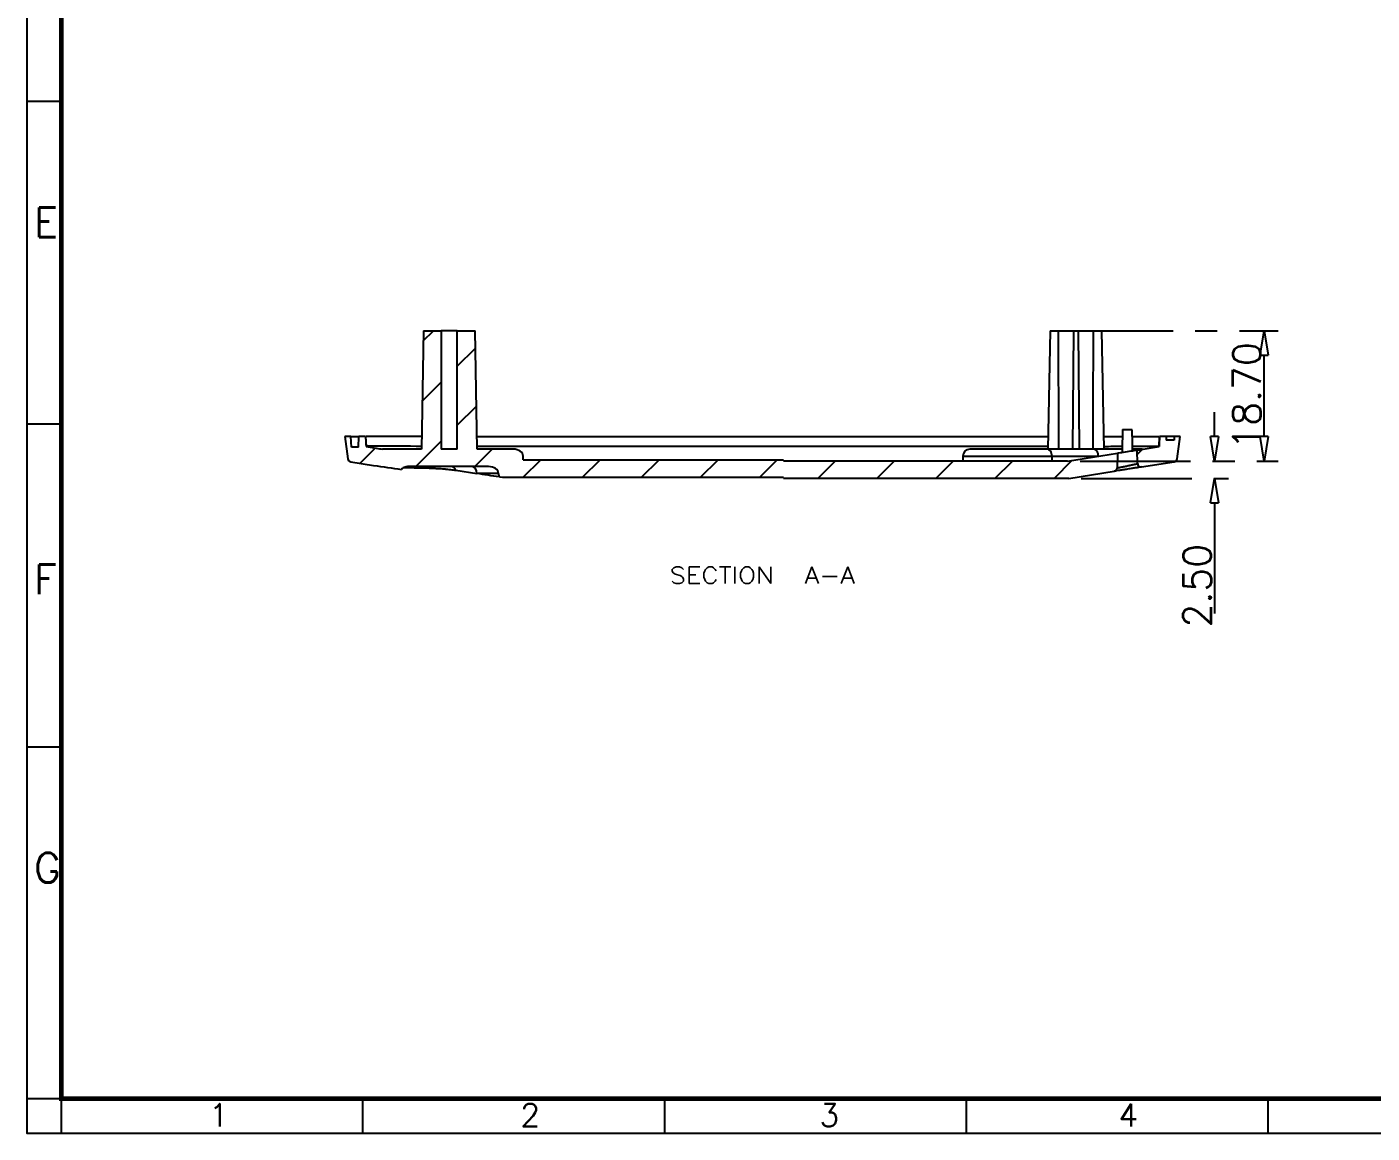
# Model space of a CAD drawing. Header units: millimetres. Extents: x 5301 to 5745, y 376 to 714.
# Drawn here: x 5301.2 to 5494.4, y 375.7 to 534.6 of the extents above; entities that cross this region are included whole.
import ezdxf

# ---------------------------------------------------------------- set-up
doc = ezdxf.new("R2010")
doc.units = ezdxf.units.MM
doc.header["$LTSCALE"] = 0.5
doc.linetypes.add('CENTER', pattern=[50.8, 31.75, -6.35, 6.35, -6.35])
doc.layers.add('112', color=7, linetype='Continuous', true_color=0xffffff)
doc.layers.add('30', color=7, linetype='Continuous', true_color=0xffffff)
doc.layers.add('A1_KUANG', color=7, linetype='Continuous')
doc.layers.add('A4_KUANG', color=7, linetype='Continuous')
doc.layers.add('core', color=7, linetype='Continuous', lineweight=20)
doc.styles.add('blockfont', font='simplex.shx', dxfattribs={"bigfont": 'bigfont'})
doc.styles.get("Standard").update_dxf_attribs({"font": 'txt', "bigfont": 'gbcbig.shx'})
doc.dimstyles.new('VT-4.00', dxfattribs={"dimtxt": 4, "dimasz": 3.5, "dimexe": 2, "dimexo": 1.8, "dimgap": 0.5, "dimtad": 1, "dimzin": 0, "dimdsep": 46, "dimtxsty": 'Standard', "dimblk": 'CLOSEDBLANK', "dimcen": 0.3, "dimclrd": 1, "dimclre": 1, "dimclrt": 7, "dimadec": 1, "dimazin": 0, "dimtfac": 1, "dimtofl": 0, "dimtmove": 0, "dimatfit": 3, "dimldrblk": 'CLOSEDBLANK', "dimfxl": 0, "dimtolj": 1, "dimtzin": 0, "dimarcsym": 0})

# ---------------------------------------------------------------- blocks, each defined once
blk = doc.blocks.new('A$C3291225B')
at = {"layer": 'A4_KUANG'}
for p, q in [((2.87, 194.15), (2.87, 0)), ((2.87, 86.22), (0, 86.22)), ((2.87, 59.24), (0, 59.24)), ((2.87, 32.25), (0, 32.25)), ((2.87, 2.87), (0, 2.87)), ((2.87, 2.87), (258, 2.87)), ((28.09, 0), (28.09, 2.87)), ((53.32, 0), (53.32, 2.87)), ((78.54, 0), (78.54, 2.87)), ((103.77, 0), (103.77, 2.87))]:
    blk.add_line(p, q, dxfattribs=at)
at = {"layer": 'A4_KUANG', "color": 8}
blk.add_lwpolyline([(258, 0), (258, 197.01), (0, 197.01), (0, 0)], close=True, dxfattribs=at)
at = {"layer": 'A4_KUANG', "const_width": 0.4}
blk.add_lwpolyline([(2.87, 2.87), (2.87, 194.15), (255.13, 194.15), (255.14, 2.87), (2.87, 2.87)], dxfattribs=at)
at = {"layer": 'A4_KUANG'}
for s, height, p in [('E', 2.48, (0.59, 74.89)), ('F', 2.48, (0.59, 45.04)), ('G', 2.48, (0.59, 20.93)), ('1', 1.91, (15.22, 0.54)), ('2', 1.91, (41.25, 0.54)), ('3', 1.91, (66.25, 0.54)), ('4', 1.91, (91.25, 0.54))]:
    blk.add_text(s, height=height, dxfattribs=at).set_placement(p)
blk = doc.blocks.new('_ClosedBlank')
at = {"color": 0, "linetype": 'ByBlock', "lineweight": -2}
for p, q in [((-1, 0.167), (0, 0)), ((-1, 0.167), (-1, -0.167)), ((0, 0), (-1, -0.167))]:
    blk.add_line(p, q, dxfattribs=at)
blk = doc.blocks.new('*D12')
at = {"layer": 'core', "color": 1, "linetype": 'CENTER', "lineweight": -2}
for p, q in [((5471.77, 475.71), (5471.77, 479.21)), ((5452.44, 472.21), (5473.77, 472.21)), ((5452.63, 469.71), (5473.77, 469.71)), ((5471.77, 466.21), (5471.77, 448.15))]:
    blk.add_line(p, q, dxfattribs=at)
at = {"layer": 'Defpoints', "color": 0, "linetype": 'CENTER'}
for p in [(5450.64, 472.21), (5471.77, 472.21), (5450.83, 469.71)]:
    blk.add_point(p, dxfattribs=at)
at = {"layer": 'core', "color": 1, "linetype": 'CENTER', "lineweight": -2, "xscale": 3.5, "yscale": 3.5, "zscale": 3.5}
for p, rotation in [((5471.77, 472.21), 270), ((5471.77, 469.71), 90)]:
    blk.add_blockref('_ClosedBlank', p, dxfattribs=dict(at, rotation=rotation))
at = {"layer": 'core', "color": 7, "linetype": 'CENTER', "insert": (5469.27, 454.31), "char_height": 4, "attachment_point": 5, "rotation": 90}
blk.add_mtext('\\A1;2.50', dxfattribs=at)
blk = doc.blocks.new('*D13')
at = {"layer": 'core', "color": 1, "linetype": 'CENTER', "lineweight": -2}
for p, q in [((5449.94, 490.91), (5480.89, 490.91)), ((5478.89, 475.71), (5478.89, 487.41)), ((5452.44, 472.21), (5480.89, 472.21))]:
    blk.add_line(p, q, dxfattribs=at)
at = {"layer": 'Defpoints', "color": 0, "linetype": 'CENTER'}
for p in [(5448.14, 490.91), (5478.89, 490.91), (5450.64, 472.21)]:
    blk.add_point(p, dxfattribs=at)
at = {"layer": 'core', "color": 1, "linetype": 'CENTER', "lineweight": -2, "xscale": 3.5, "yscale": 3.5, "zscale": 3.5}
for p, rotation in [((5478.89, 490.91), 90), ((5478.89, 472.21), 270)]:
    blk.add_blockref('_ClosedBlank', p, dxfattribs=dict(at, rotation=rotation))
at = {"layer": 'core', "color": 7, "linetype": 'CENTER', "insert": (5476.39, 481.56), "char_height": 4, "attachment_point": 5, "rotation": 90}
blk.add_mtext('\\A1;18.70', dxfattribs=at)

msp = doc.modelspace()

# ---------------------------------------------------------------- linework, layer by layer
at = {"color": 251}
for p, q in [((5358.114, 489.455), (5359.574, 490.914)), ((5362.992, 485.848), (5365.589, 488.442)), ((5357.963, 480.824), (5360.692, 483.55)), ((5362.992, 477.367), (5365.734, 480.106)), ((5349.02, 471.89), (5351.209, 474.076)), ((5357.034, 471.414), (5360.692, 475.069)), ((5365.523, 471.414), (5368.026, 473.914)), ((5460.662, 473.166), (5461.404, 473.908)), ((5372.474, 469.877), (5375.003, 472.404)), ((5380.96, 469.873), (5383.493, 472.404)), ((5389.449, 469.873), (5391.983, 472.404)), ((5397.939, 469.873), (5400.472, 472.404)), ((5406.428, 469.873), (5408.962, 472.404)), ((5414.759, 469.715), (5417.261, 472.214)), ((5423.249, 469.715), (5425.751, 472.214)), ((5431.738, 469.715), (5434.24, 472.214)), ((5440.228, 469.715), (5442.73, 472.214)), ((5448.717, 469.715), (5451.329, 472.324))]:
    msp.add_line(p, q, dxfattribs=at)
at = {"layer": '112', "color": 7}
for p, q in [((5358.139, 490.914), (5357.842, 473.914)), ((5358.139, 490.914), (5360.692, 490.914)), ((5360.692, 490.914), (5360.692, 473.914)), ((5362.992, 490.914), (5360.692, 490.914)), ((5362.992, 473.914), (5362.992, 490.914)), ((5362.992, 490.914), (5365.546, 490.914)), ((5365.842, 473.914), (5365.546, 490.914)), ((5448.137, 490.914), (5447.84, 473.914)), ((5448.137, 490.914), (5449.365, 490.914)), ((5449.365, 490.914), (5451.489, 490.914)), ((5451.489, 490.914), (5451.34, 473.914)), ((5451.489, 490.914), (5452.192, 490.914)), ((5452.192, 490.914), (5452.34, 473.914)), ((5452.192, 490.914), (5454.315, 490.914)), ((5454.315, 490.914), (5455.543, 490.914)), ((5455.543, 490.914), (5455.84, 473.914)), ((5346.843, 475.714), (5347.292, 472.52)), ((5347.714, 475.714), (5346.843, 475.714)), ((5347.793, 474.214), (5347.714, 475.714)), ((5347.714, 475.714), (5348.871, 475.714)), ((5348.793, 474.214), (5348.871, 475.714)), ((5349.819, 475.714), (5348.871, 475.714)), ((5349.819, 475.714), (5349.894, 474.283)), ((5365.812, 475.714), (5447.871, 475.714)), ((5463.788, 474.283), (5463.863, 475.714)), ((5464.811, 475.714), (5463.863, 475.714)), ((5464.811, 475.714), (5464.837, 475.214)), ((5465.968, 475.714), (5464.811, 475.714)), ((5465.968, 475.714), (5465.942, 475.214)), ((5466.84, 475.714), (5465.968, 475.714)), ((5466.391, 472.52), (5466.84, 475.714)), ((5348.793, 474.214), (5347.793, 474.214)), ((5349.893, 474.305), (5349.894, 474.283)), ((5349.894, 474.283), (5351.356, 474.053)), ((5357.842, 473.914), (5352.257, 473.914)), ((5362.992, 473.914), (5360.692, 473.914)), ((5447.846, 474.283), (5365.837, 474.283)), ((5371.035, 473.914), (5365.842, 473.914)), ((5447.708, 473.914), (5436.612, 473.914)), ((5454.379, 473.914), (5447.708, 473.914)), ((5460.64, 473.788), (5463.788, 474.283)), ((5460.708, 471.835), (5460.64, 473.788)), ((5463.789, 474.305), (5463.788, 474.283)), ((5465.942, 475.214), (5464.837, 475.214)), ((5347.709, 472.096), (5350.968, 471.583)), ((5372.449, 472.404), (5372.449, 472.914)), ((5372.449, 472.404), (5409.841, 472.404)), ((5450.635, 472.214), (5409.841, 472.214)), ((5435.613, 472.914), (5435.613, 472.214)), ((5435.613, 472.914), (5448.416, 472.914)), ((5448.416, 472.914), (5455.086, 472.914)), ((5448.416, 472.914), (5448.416, 472.214)), ((5450.635, 472.214), (5457.84, 473.348)), ((5457.84, 473.348), (5457.766, 471.215)), ((5461.285, 471.359), (5465.973, 472.096)), ((5354.977, 471.011), (5354.977, 471.011)), ((5367.499, 471.414), (5356.007, 471.414)), ((5356.007, 471.414), (5356.007, 471.414)), ((5362.792, 470.889), (5365.807, 470.415)), ((5368.913, 470.415), (5365.807, 470.415)), ((5369.036, 469.923), (5368.913, 470.415)), ((5372.717, 469.873), (5409.841, 469.873)), ((5450.831, 469.715), (5409.841, 469.715)), ((5450.831, 469.715), (5457.344, 470.739))]:
    msp.add_line(p, q, dxfattribs=at)
for centre, radius, start, end in [((5436.612, 472.914), 1, 90, 180), ((5347.787, 472.59), 0.5, 188, 261.06269), ((5461.208, 471.853), 0.5, 182, 278.93731), ((5465.896, 472.59), 0.5, 278.93731, 352), ((5457.266, 471.233), 0.5, 278.93731, 358)]:
    msp.add_arc(centre, radius, start, end, dxfattribs=at)
at = {"layer": '112', "color": 7, "extrusion": (0, 0, -1)}
for centre, major_axis, ratio, start_param, end_param in [((5451.84, 531.207), (0, -286.464), 0.0087269, 1.3694384, 1.429671), ((5451.84, 531.207), (0, -286.464), 0.0087269, 4.8535143, 4.9137469), ((5628.351, 498.735), (2610.857, -391.129), 0.0254626, 1.6664671, 1.66771)]:
    msp.add_ellipse(centre, major_axis=major_axis, ratio=ratio, start_param=start_param, end_param=end_param, dxfattribs=at)
at = {"layer": '112', "color": 7}
for centre, major_axis, ratio, start_param, end_param in [((5361.842, 540.732), (94.879, -14.921), 0.7027749, 4.712389, 4.7218794), ((5371.035, 472.914), (1.414, 0), 0.7071068, 0, 1.5707963), ((5447.708, 472.914), (0, -1), 0.7071068, 1.5707963, 3.1415927), ((5454.379, 472.914), (0, -1), 0.7071068, 1.5707963, 3.1415927), ((5361.842, 540.732), (98.393, -15.474), 0.7027749, 4.712389, 4.7530578), ((5362.134, 470.415), (0, 1), 0.7481826, 5.2063779, 6.2831853), ((5365.1, 470.415), (0, 1), 0.7071068, 4.712389, 6.2831853), ((5367.499, 470.415), (-1.414, 0), 0.7071068, 3.1415927, 4.712389), ((5361.842, 540.732), (98.393, -15.474), 0.7027749, 4.8951944, 4.9325366)]:
    msp.add_ellipse(centre, major_axis=major_axis, ratio=ratio, start_param=start_param, end_param=end_param, dxfattribs=at)
for points, knots in [([(5349.819, 475.714), (5349.819, 475.714), (5349.819, 475.714), (5349.819, 475.714), (5349.819, 475.714), (5349.819, 475.714), (5349.819, 475.714), (5349.819, 475.714), (5349.819, 475.714), (5349.82, 475.714)], [0, 0, 0, 0, 0.3665928, 0.3665928, 0.3665928, 0.6832964, 0.6832964, 0.6832964, 1, 1, 1, 1]), ([(5349.82, 475.714), (5349.827, 475.569), (5349.835, 475.424), (5349.842, 475.278), (5349.85, 475.133), (5349.858, 474.988), (5349.865, 474.843), (5349.875, 474.663), (5349.884, 474.484), (5349.893, 474.305)], [0, 0, 0, 0, 0.3091968, 0.3091968, 0.3091968, 0.6183935, 0.6183935, 0.6183935, 1, 1, 1, 1]), ([(5357.842, 475.714), (5355.724, 475.714), (5353.645, 475.714), (5350.963, 475.714), (5350.16, 475.714), (5349.905, 475.714)], [0, 0, 0, 0, 0.5502579, 0.5502579, 1, 1, 1, 1]), ([(5459.24, 476.714), (5459.167, 476.714), (5459.093, 476.714), (5459.025, 476.714), (5458.957, 476.714), (5458.892, 476.714), (5458.834, 476.714), (5458.77, 476.714), (5458.713, 476.714), (5458.668, 476.714), (5458.62, 476.714), (5458.583, 476.714), (5458.563, 476.714), (5458.553, 476.714), (5458.547, 476.714)], [0, 0, 0, 0, 0.2029264, 0.2029264, 0.2029264, 0.4045857, 0.4045857, 0.4045857, 0.6285148, 0.6285148, 0.6285148, 0.866946, 0.866946, 1, 1, 1, 1]), ([(5459.937, 476.714), (5459.915, 476.714), (5459.889, 476.714), (5459.861, 476.714), (5459.823, 476.714), (5459.778, 476.714), (5459.726, 476.714), (5459.664, 476.714), (5459.595, 476.714), (5459.523, 476.714), (5459.441, 476.714), (5459.358, 476.714), (5459.319, 476.714), (5459.279, 476.714), (5459.24, 476.714)], [0, 0, 0, 0, 0.2278406, 0.2278406, 0.4274328, 0.4274328, 0.4274328, 0.6540665, 0.6540665, 0.6540665, 0.8919022, 0.8919022, 0.8919022, 1, 1, 1, 1]), ([(5459.969, 475.714), (5460.531, 475.714), (5461.052, 475.714), (5462.719, 475.714), (5463.523, 475.714), (5463.777, 475.714)], [0, 0, 0, 0, 0.2767405, 0.2767405, 1, 1, 1, 1]), ([(5463.863, 475.714), (5463.855, 475.569), (5463.848, 475.424), (5463.84, 475.278), (5463.833, 475.133), (5463.825, 474.988), (5463.817, 474.843), (5463.808, 474.663), (5463.798, 474.484), (5463.789, 474.305)], [0, 0, 0, 0, 0.3091968, 0.3091968, 0.3091968, 0.6183935, 0.6183935, 0.6183935, 1, 1, 1, 1]), ([(5463.863, 475.714), (5463.863, 475.714), (5463.863, 475.714), (5463.863, 475.714), (5463.863, 475.714), (5463.863, 475.714), (5463.863, 475.714), (5463.863, 475.714), (5463.863, 475.714), (5463.863, 475.714)], [0, 0, 0, 0, 0.3665928, 0.3665928, 0.3665928, 0.6832964, 0.6832964, 0.6832964, 1, 1, 1, 1]), ([(5357.849, 474.308), (5355.749, 474.349), (5353.684, 474.331), (5350.756, 474.331), (5349.89, 474.349), (5349.892, 474.307)], [0, 0, 0, 0, 0.4998958, 0.4998958, 1, 1, 1, 1]), ([(5458.493, 473.914), (5458.432, 473.914), (5458.371, 473.914), (5458.126, 473.914), (5457.934, 473.914), (5457.536, 473.914), (5457.33, 473.914), (5456.904, 473.914), (5456.686, 473.914), (5456.239, 473.914), (5456.011, 473.914), (5455.549, 473.914), (5455.316, 473.914), (5454.848, 473.914), (5454.613, 473.914), (5454.379, 473.914)], [0, 0, 0, 0, 0.0534224, 0.0534224, 0.2111853, 0.2111853, 0.3689482, 0.3689482, 0.5267112, 0.5267112, 0.6844741, 0.6844741, 0.8422371, 0.8422371, 1, 1, 1, 1]), ([(5457.838, 473.347), (5457.842, 473.348), (5457.991, 473.371), (5458.509, 473.453), (5458.873, 473.51), (5459.606, 473.625), (5459.971, 473.683), (5460.489, 473.764), (5460.644, 473.789), (5460.638, 473.787)], [0, 0, 0, 0, 0.25, 0.25, 0.5, 0.5, 0.75, 0.75, 1, 1, 1, 1]), ([(5461.428, 473.914), (5461.423, 473.914), (5461.419, 473.914), (5461.414, 473.914), (5461.409, 473.914), (5461.405, 473.914), (5461.4, 473.914), (5461.39, 473.914), (5461.383, 473.914), (5461.369, 473.914), (5461.363, 473.914), (5461.35, 473.914), (5461.343, 473.914), (5461.33, 473.914), (5461.324, 473.914), (5461.306, 473.914), (5461.294, 473.914), (5461.271, 473.914), (5461.26, 473.914), (5461.238, 473.914), (5461.227, 473.914), (5461.194, 473.914), (5461.173, 473.914), (5461.132, 473.914), (5461.111, 473.914), (5461.07, 473.914), (5461.05, 473.914), (5460.99, 473.914), (5460.95, 473.914), (5460.869, 473.914), (5460.829, 473.914), (5460.748, 473.914), (5460.707, 473.914), (5460.583, 473.914), (5460.5, 473.914), (5460.393, 473.914), (5460.371, 473.914), (5460.328, 473.914), (5460.306, 473.914), (5460.241, 473.914), (5460.197, 473.914), (5460.099, 473.914), (5460.044, 473.914), (5459.989, 473.914)], [0, 0, 0, 0, 0.0026599, 0.0026599, 0.0082839, 0.0082839, 0.0139079, 0.0139079, 0.025156, 0.025156, 0.036404, 0.036404, 0.047652, 0.047652, 0.0589, 0.0589, 0.0813961, 0.0813961, 0.1038921, 0.1038921, 0.1263882, 0.1263882, 0.1713803, 0.1713803, 0.2163724, 0.2163724, 0.2613644, 0.2613644, 0.3513486, 0.3513486, 0.4413328, 0.4413328, 0.531317, 0.531317, 0.7112853, 0.7112853, 0.7562774, 0.7562774, 0.8012695, 0.8012695, 0.8912537, 0.8912537, 1, 1, 1, 1]), ([(5459.994, 474.333), (5460.527, 474.332), (5461.022, 474.331), (5462.704, 474.331), (5463.516, 474.344), (5463.733, 474.322)], [0, 0, 0, 0, 0.2616115, 0.2616115, 1, 1, 1, 1]), ([(5460.465, 473.76), (5460.491, 473.764), (5460.542, 473.772), (5460.614, 473.784), (5460.679, 473.794), (5460.739, 473.804), (5460.794, 473.812), (5460.843, 473.82), (5460.887, 473.827), (5460.927, 473.833), (5460.962, 473.839), (5460.993, 473.844), (5461.061, 473.854), (5461.148, 473.869), (5461.258, 473.886), (5461.33, 473.898), (5461.377, 473.906), (5461.396, 473.909), (5461.408, 473.911), (5461.417, 473.913), (5461.422, 473.913), (5461.427, 473.914)], [0, 0, 0, 0, 0.0640858, 0.1244571, 0.1811155, 0.2339885, 0.2830761, 0.3284093, 0.3700143, 0.4079169, 0.4421416, 0.4727107, 0.4996443, 0.6461274, 0.7497879, 0.8749088, 0.912024, 0.9374727, 0.9562146, 0.9687787, 1, 1, 1, 1]), ([(5457.766, 471.215), (5457.776, 471.217), (5457.815, 471.226), (5457.844, 471.232), (5457.9, 471.243), (5457.921, 471.248), (5457.967, 471.257), (5457.992, 471.263), (5458.073, 471.28), (5458.134, 471.292), (5458.272, 471.322), (5458.347, 471.338), (5458.466, 471.363), (5458.508, 471.371), (5458.593, 471.389), (5458.636, 471.398), (5458.769, 471.426), (5458.86, 471.445), (5459.047, 471.484), (5459.143, 471.505), (5459.333, 471.545), (5459.427, 471.565), (5459.568, 471.595), (5459.614, 471.604), (5459.706, 471.624), (5459.751, 471.633), (5459.883, 471.661), (5459.968, 471.679), (5460.129, 471.713), (5460.203, 471.728), (5460.34, 471.757), (5460.402, 471.771), (5460.509, 471.793), (5460.555, 471.803), (5460.611, 471.815), (5460.628, 471.818), (5460.657, 471.824), (5460.669, 471.827), (5460.698, 471.833), (5460.708, 471.835)], [0, 0, 0, 0, 0.0625, 0.125, 0.125, 0.15625, 0.15625, 0.1875, 0.1875, 0.25, 0.25, 0.3125, 0.3125, 0.34375, 0.34375, 0.375, 0.375, 0.4375, 0.4375, 0.5, 0.5, 0.5625, 0.5625, 0.59375, 0.59375, 0.625, 0.625, 0.6875, 0.6875, 0.75, 0.75, 0.8125, 0.8125, 0.875, 0.875, 0.90625, 0.90625, 0.9375, 1, 1, 1, 1]), ([(5356.007, 471.414), (5355.839, 471.414), (5355.668, 471.391), (5355.507, 471.34), (5355.411, 471.309), (5355.317, 471.268), (5355.229, 471.216), (5355.137, 471.16), (5355.05, 471.092), (5354.977, 471.011)], [0, 0, 0, 0, 0.4468746, 0.4468746, 0.4468746, 0.7140109, 0.7140109, 0.7140109, 1, 1, 1, 1]), ([(5355.301, 471.263), (5355.334, 471.263), (5355.366, 471.264), (5355.425, 471.264), (5355.451, 471.264), (5355.491, 471.264), (5355.504, 471.264), (5355.531, 471.264), (5355.544, 471.264), (5355.611, 471.265), (5355.666, 471.265), (5355.835, 471.265), (5355.953, 471.264), (5356.197, 471.263), (5356.324, 471.262), (5356.522, 471.26), (5356.59, 471.26), (5356.676, 471.259), (5356.693, 471.259), (5356.728, 471.258), (5356.745, 471.258), (5356.797, 471.257), (5356.832, 471.257), (5357.008, 471.254), (5357.152, 471.252), (5357.445, 471.247), (5357.595, 471.244), (5357.825, 471.239), (5357.902, 471.237), (5358.019, 471.234), (5358.059, 471.233), (5358.118, 471.231), (5358.138, 471.231), (5358.178, 471.229), (5358.198, 471.229), (5358.377, 471.224), (5358.536, 471.219), (5358.858, 471.208), (5359.019, 471.202), (5359.344, 471.188), (5359.508, 471.181), (5359.714, 471.171), (5359.755, 471.169), (5359.837, 471.164), (5359.878, 471.162), (5360.001, 471.155), (5360.083, 471.151), (5360.325, 471.137), (5360.486, 471.126), (5360.803, 471.104), (5360.96, 471.092), (5361.192, 471.073), (5361.27, 471.067), (5361.365, 471.058), (5361.385, 471.056), (5361.423, 471.053), (5361.442, 471.051), (5361.498, 471.046), (5361.536, 471.042), (5361.722, 471.024), (5361.867, 471.009), (5362.147, 470.977), (5362.283, 470.961), (5362.545, 470.926), (5362.671, 470.908), (5362.792, 470.889)], [0, 0, 0, 0, 0.0190421, 0.0190421, 0.0334679, 0.0334679, 0.0406809, 0.0406809, 0.0478938, 0.0478938, 0.0767455, 0.0767455, 0.1344489, 0.1344489, 0.1921523, 0.1921523, 0.221004, 0.221004, 0.2282169, 0.2282169, 0.2354299, 0.2354299, 0.2498557, 0.2498557, 0.3075591, 0.3075591, 0.3652625, 0.3652625, 0.3941142, 0.3941142, 0.4085401, 0.4085401, 0.415753, 0.415753, 0.4229659, 0.4229659, 0.4806693, 0.4806693, 0.5383727, 0.5383727, 0.5960761, 0.5960761, 0.610502, 0.610502, 0.6249279, 0.6249279, 0.6537796, 0.6537796, 0.711483, 0.711483, 0.7691864, 0.7691864, 0.7980381, 0.7980381, 0.805251, 0.805251, 0.8124639, 0.8124639, 0.8268898, 0.8268898, 0.8845932, 0.8845932, 0.9422966, 0.9422966, 1, 1, 1, 1]), ([(5461.288, 471.359), (5461.283, 471.358), (5461.247, 471.353), (5461.175, 471.341), (5461.103, 471.33), (5460.995, 471.313), (5460.86, 471.292), (5460.724, 471.27), (5460.555, 471.244), (5460.368, 471.214), (5460.185, 471.186), (5459.98, 471.153), (5459.77, 471.12), (5459.55, 471.086), (5459.318, 471.049), (5459.094, 471.014), (5458.876, 470.98), (5458.659, 470.946), (5458.46, 470.914), (5458.257, 470.882), (5458.067, 470.853), (5457.908, 470.828), (5457.753, 470.803), (5457.624, 470.783), (5457.53, 470.768), (5457.437, 470.754), (5457.376, 470.744), (5457.355, 470.741)], [0, 0, 0, 0, 0.10607863, 0.10607863, 0.10607863, 0.21201314, 0.21201314, 0.21201314, 0.31958334, 0.31958334, 0.31958334, 0.42542812, 0.42542812, 0.42542812, 0.53609763, 0.53609763, 0.53609763, 0.64376506, 0.64376506, 0.64376506, 0.75410311, 0.75410311, 0.75410311, 0.86183358, 0.86183358, 0.86183358, 0.96836853, 0.96836853, 0.96836853, 0.96836853])]:
    msp.add_open_spline(points, degree=3, knots=knots, dxfattribs=at)
for points, degree in [([(5455.84, 475.714), (5456.762, 475.714), (5457.676, 475.714), (5458.536, 475.714)], 3), ([(5458.547, 476.735), (5458.49, 473.45)], 1), ([(5459.99, 473.686), (5459.937, 476.714)], 1), ([(5455.833, 474.308), (5456.749, 474.325), (5457.657, 474.332), (5458.512, 474.334)], 3), ([(5457.355, 470.741), (5457.351, 470.74), (5457.339, 470.738), (5457.345, 470.739)], 3)]:
    msp.add_open_spline(points, degree=degree, dxfattribs=at)
at = {"layer": '30', "color": 95}
for p, q in [((5357.875, 475.714), (5357.842, 475.714)), ((5455.84, 475.714), (5455.808, 475.714))]:
    msp.add_line(p, q, dxfattribs=at)

# ---------------------------------------------------------------- block references
at = {"layer": 'A1_KUANG', "color": 1, "lineweight": 0, "xscale": 1.718413414360839, "yscale": 1.718413414361123, "zscale": 1.718413414359811}
msp.add_blockref('A$C3291225B', (5301.172, 375.691), dxfattribs=at)

# ---------------------------------------------------------------- texts
at = {"layer": '112', "color": 7, "style": 'blockfont', "width": 1.147}
for s, height, p in [('SECTION ', 2.3813, (5393.493, 454.614)), ('A-A', 2.38, (5412.872, 454.614))]:
    msp.add_text(s, height=height, dxfattribs=at).set_placement(p)

# ---------------------------------------------------------------- dimensions: what is measured, and where the dimension line sits
at = {"layer": 'core', "linetype": 'CENTER'}
dim = msp.add_linear_dim(base=(5478.886, 490.914), p1=(5450.635, 472.214), p2=(5448.137, 490.914), angle=90, dimstyle='VT-4.00', dxfattribs=at)
dim.commit()
dim.dimension.update_dxf_attribs({"geometry": '*D13', "text_midpoint": (5476.386, 481.564)})
dim = msp.add_linear_dim(base=(5471.769, 472.214), p1=(5450.831, 469.715), p2=(5450.635, 472.214), angle=90, dimstyle='VT-4.00', dxfattribs=at)
dim.commit()
dim.dimension.update_dxf_attribs({"geometry": '*D12', "text_midpoint": (5471.769, 454.313), "dimtype": 128})

doc.saveas('drawing.dxf')
